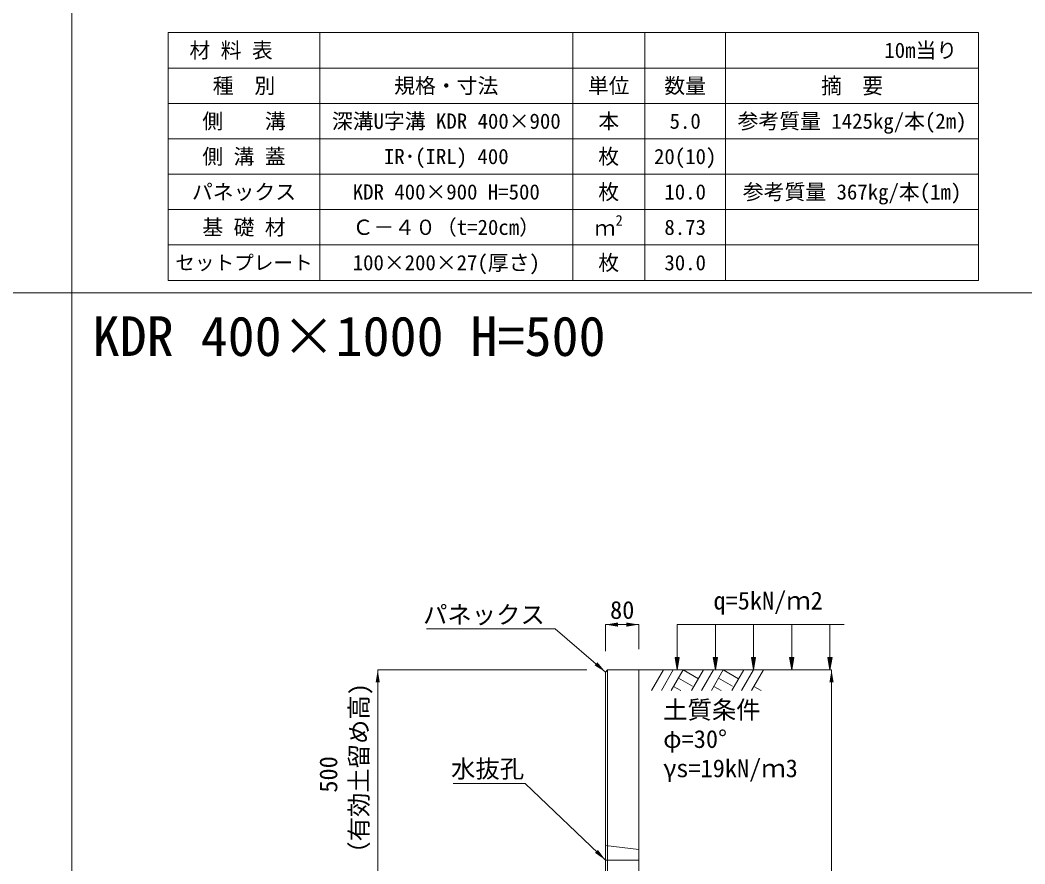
# Model space of a CAD drawing. Units: millimetres at full size. Extents: x 172874 to 217143, y 854931 to 903297.
# Drawn here: x 202619 to 205023, y 857964 to 859984 of the extents above; entities that cross this region are included whole.
import ezdxf
from ezdxf.enums import TextEntityAlignment as Align

# ---------------------------------------------------------------- set-up
doc = ezdxf.new("R2010")
doc.units = ezdxf.units.MM
doc.header["$LTSCALE"] = 20
doc.linetypes.add('DASHED', pattern=[7.5, 6, -1.5])
for name, color, linetype, lineweight in [('0_2', 7, 'Continuous', 20), ('Defpoints_3', 8, 'Continuous', 0), ('パネックスKDR', 2, 'Continuous', 13), ('図枠', 5, 'Continuous', 13), ('寸法・材料表', 7, 'Continuous', 13), ('寸法線', 7, 'Continuous', 13), ('引出線', 4, 'Continuous', 13), ('補助線', 8, 'Continuous', 13), ('ﾊｯﾁﾝｸﾞ', 7, 'Continuous', 5)]:
    doc.layers.add(name, color=color, linetype=linetype, lineweight=lineweight)
doc.layers.add('文字', color=7, linetype='Continuous')
doc.styles.add('ＭＳ ゴシック', font='')
doc.styles.add('ＭＳ Ｐゴシック', font='')
doc.styles.get('ＭＳ ゴシック').set_extended_font_data('MS Gothic')
doc.styles.get('ＭＳ Ｐゴシック').set_extended_font_data('MS PGothic')

# ---------------------------------------------------------------- blocks, each defined once
blk = doc.blocks.new('filled_arrow')
at = {"color": 0, "linetype": 'Continuous', "lineweight": -2}
blk.add_solid([(7.5, 1.25), (0, 0), (7.5, -1.25)], dxfattribs=at)

msp = doc.modelspace()

# ---------------------------------------------------------------- hatches: boundary and pattern name
at = {"layer": '寸法線'}
for points in [[(204196.31, 858458.52), (204191.31, 858428.52), (204186.31, 858458.52)], [(204287.73, 858458.52), (204282.73, 858428.52), (204277.73, 858458.52)], [(204379.14, 858458.52), (204374.14, 858428.52), (204369.14, 858458.52)], [(204470.55, 858458.52), (204465.55, 858428.52), (204460.55, 858458.52)], [(204561.93, 858458.52), (204556.93, 858428.52), (204551.93, 858458.52)]]:
    msp.add_hatch(color=256, dxfattribs=at).paths.add_polyline_path(points)

# ---------------------------------------------------------------- linework, layer by layer
at = {"layer": '0_2'}
msp.add_line((204099.9, 858428.52), (204499.9, 858428.52), dxfattribs=at)
at = {"layer": 'Defpoints_3'}
for p, q in [((202973.45, 859954.4), (204912.35, 859954.4)), ((202973.45, 859954.4), (202973.45, 859869.22)), ((203336.45, 859954.4), (203336.45, 859869.22)), ((203941.45, 859954.4), (203941.45, 859869.22)), ((204113.75, 859954.4), (204113.75, 859869.22)), ((204307.35, 859954.4), (204307.35, 859869.22)), ((204912.35, 859954.4), (204912.35, 859869.22))]:
    msp.add_line(p, q, dxfattribs=at)
at = {"layer": 'パネックスKDR'}
for p, q in [((204019.9, 858423.52), (204024.9, 858428.52)), ((204024.9, 858428.52), (204099.9, 858428.52)), ((204099.9, 858428.52), (204099.9, 856673.52)), ((204019.9, 858423.52), (204019.9, 857928.52))]:
    msp.add_line(p, q, dxfattribs=at)
at = {"layer": 'パネックスKDR', "lineweight": 5}
msp.add_line((204024.9, 858428.52), (204024.9, 857928.52), dxfattribs=at)
at = {"layer": 'パネックスKDR', "linetype": 'DASHED', "lineweight": 9}
msp.add_line((204019.9, 858008.52), (204099.9, 857998.52), dxfattribs=at)
at = {"layer": '図枠'}
for p, q in [((202742.9, 874031.02), (202742.9, 855531.02)), ((196742.9, 859331.02), (217142.9, 859331.02))]:
    msp.add_line(p, q, dxfattribs=at)
at = {"layer": '寸法・材料表'}
for p, q in [((202973.45, 859869.22), (204912.35, 859869.22)), ((202973.45, 859869.22), (202973.45, 859361.02)), ((203336.45, 859869.22), (203336.45, 859361.02)), ((203941.45, 859869.22), (203941.45, 859361.02)), ((204113.75, 859869.22), (204113.75, 859361.02)), ((204307.35, 859869.22), (204307.35, 859361.02)), ((204912.35, 859869.22), (204912.35, 859361.02)), ((202973.45, 859784.52), (204912.35, 859784.52)), ((202973.45, 859699.82), (204912.35, 859699.82)), ((202973.45, 859615.12), (204912.35, 859615.12)), ((202973.45, 859530.42), (204912.35, 859530.42)), ((202973.45, 859445.72), (204912.35, 859445.72)), ((202973.45, 859361.02), (204912.35, 859361.02))]:
    msp.add_line(p, q, dxfattribs=at)
at = {"layer": '寸法線'}
for p, q in [((204019.9, 858537.07), (204099.9, 858537.07)), ((204019.9, 858473.52), (204019.9, 858537.07)), ((204099.9, 858478.52), (204099.9, 858537.07)), ((203474.9, 857928.52), (203474.9, 858428.52)), ((203974.9, 858428.52), (203474.9, 858428.52)), ((204149.9, 858428.52), (204560.74, 858428.52)), ((204560.74, 856673.52), (204560.74, 858428.52))]:
    msp.add_line(p, q, dxfattribs=at)
at = {"layer": '寸法線', "lineweight": 9}
for p, q in [((204591.31, 858537.07), (204191.31, 858537.07)), ((204191.31, 858458.52), (204191.31, 858537.07)), ((204282.73, 858458.52), (204282.73, 858537.07)), ((204374.14, 858458.52), (204374.14, 858537.07)), ((204465.55, 858458.52), (204465.55, 858537.07)), ((204556.93, 858458.52), (204556.93, 858537.07))]:
    msp.add_line(p, q, dxfattribs=at)
for points in [[(204196.31, 858458.52), (204191.31, 858428.52), (204186.31, 858458.52)], [(204287.73, 858458.52), (204282.73, 858428.52), (204277.73, 858458.52)], [(204379.14, 858458.52), (204374.14, 858428.52), (204369.14, 858458.52)], [(204470.55, 858458.52), (204465.55, 858428.52), (204460.55, 858458.52)], [(204561.93, 858458.52), (204556.93, 858428.52), (204551.93, 858458.52)]]:
    msp.add_lwpolyline(points, close=True, dxfattribs=at)
at = {"layer": '引出線'}
for points in [[(204019.9, 858423.52), (203899.69, 858526.98), (203591.44, 858526.98)], [(204019.9, 857973.52), (203827.44, 858156.97), (203655.7, 858156.97)]]:
    msp.add_lwpolyline(points, dxfattribs=at)
at = {"layer": '補助線'}
msp.add_line((204019.9, 857973.52), (204099.9, 857973.52), dxfattribs=at)
at = {"layer": 'ﾊｯﾁﾝｸﾞ', "lineweight": 9}
for p, q in [((204158.55, 858428.51), (204129.9, 858378.89)), ((204182.17, 858428.51), (204153.52, 858378.89)), ((204205.79, 858428.51), (204177.14, 858378.89)), ((204205.79, 858428.51), (204242.36, 858407.4)), ((204254.55, 858428.51), (204225.9, 858378.89)), ((204278.17, 858428.51), (204249.52, 858378.89)), ((204301.79, 858428.51), (204273.14, 858378.89)), ((204301.79, 858428.51), (204338.36, 858407.4)), ((204350.55, 858428.51), (204321.9, 858378.89)), ((204374.17, 858428.51), (204345.52, 858378.89)), ((204397.79, 858428.51), (204369.14, 858378.89)), ((204194.37, 858408.73), (204227.78, 858389.44)), ((204290.37, 858408.73), (204323.78, 858389.44)), ((204182.95, 858388.95), (204200.36, 858378.89)), ((204278.95, 858388.95), (204296.36, 858378.89)), ((204374.95, 858388.95), (204392.36, 858378.89))]:
    msp.add_line(p, q, dxfattribs=at)

# ---------------------------------------------------------------- block references
at = {"layer": '寸法線', "xscale": 4, "yscale": 4}
msp.add_blockref('filled_arrow', (204019.9, 858537.07), dxfattribs=at)
for p, rotation in [((204099.9, 858537.07), 180), ((203474.9, 858428.52), 270), ((204560.74, 858428.52), 270)]:
    msp.add_blockref('filled_arrow', p, dxfattribs=dict(at, rotation=rotation))
at = {"layer": '引出線', "xscale": 4, "yscale": 4}
for p, rotation in [((204019.9, 858423.52), 139.3), ((204019.9, 857973.52), 136.4)]:
    msp.add_blockref('filled_arrow', p, dxfattribs=dict(at, rotation=rotation))

# ---------------------------------------------------------------- texts
at = {"layer": '寸法・材料表', "style": 'ＭＳ ゴシック'}
msp.add_text('\u3000材 料 表', height=36.55, dxfattribs=at).set_placement((202974.61, 859911.81), align=Align.MIDDLE_LEFT)
msp.add_text('10m当り\u3000', height=36.55, dxfattribs=at).set_placement((204911.19, 859911.81), align=Align.MIDDLE_RIGHT)
for s, height, p in [('種\u3000別', 36.55, (203154.95, 859826.87)), ('規格・寸法', 36.55, (203638.95, 859826.87)), ('単位', 36.55, (204027.6, 859826.87)), ('数量', 36.55, (204210.55, 859826.87)), ('側\u3000\u3000溝', 36.55, (203154.95, 859742.17)), ('深溝U字溝 KDR 400×900', 36.55, (203638.95, 859742.17)), ('本', 36.55, (204027.6, 859742.17)), ('5.0', 36.55, (204210.55, 859742.17)), ('参考質量 1425kg/本(2m)', 36.55, (204609.85, 859742.17)), ('側 溝 蓋', 36.55, (203154.95, 859657.47)), ('IR･(IRL) 400', 36.55, (203638.95, 859657.47)), ('枚', 36.55, (204027.6, 859657.47)), ('20(10)', 36.55, (204210.55, 859657.47)), ('パネックス', 36.55, (203154.95, 859572.77)), ('KDR 400×900 H=500', 36.55, (203638.95, 859572.77)), ('枚', 36.55, (204027.6, 859572.77)), ('10.0', 36.55, (204210.55, 859572.77)), ('参考質量 367kg/本(1m)', 36.55, (204609.85, 859572.77)), ('基 礎 材', 36.55, (203154.95, 859488.07)), ('Ｃ－４０（t=20cm）', 36.55, (203638.95, 859488.07)), ('8.73', 36.55, (204210.55, 859488.07)), ('セットプレート', 34.46, (203154.95, 859403.37)), ('100×200×27(厚さ)', 36.55, (203638.95, 859403.37)), ('枚', 36.55, (204027.6, 859403.37)), ('30.0', 36.55, (204210.55, 859403.37))]:
    msp.add_text(s, height=height, dxfattribs=at).set_placement(p, align=Align.MIDDLE_CENTER)
at = {"layer": '寸法・材料表', "style": 'ＭＳ Ｐゴシック', "width": 0.95}
msp.add_text('摘\u3000要', height=38.1, dxfattribs=at).set_placement((204609.85, 859826.87), align=Align.MIDDLE_CENTER)
at = {"layer": '寸法・材料表', "style": 'ＭＳ ゴシック'}
for s, height, p in [('2', 25.59, (204043.8, 859484.1)), ('ｍ', 36.55, (203993.95, 859457.15))]:
    msp.add_text(s, height=height, dxfattribs=at).set_placement(p, align=Align.BOTTOM_LEFT)
at = {"layer": '寸法線', "style": 'ＭＳ ゴシック'}
msp.add_text('80', height=42.72, dxfattribs=at).set_placement((204059.9, 858572.07), align=Align.MIDDLE_CENTER)
for s, p in [('（有効土留め高)', (203464.1, 857959.99)), ('500', (203390.98, 858134.81))]:
    msp.add_text(s, height=42.72, rotation=90, dxfattribs=at).set_placement(p, align=Align.BOTTOM_LEFT)
for s, p in [('土質条件', (204157.86, 858354.53)), ('φ=30°', (204157.86, 858284.53)), ('γs=19kN/ｍ3', (204157.86, 858214.53))]:
    msp.add_text(s, height=42.72, dxfattribs=at).set_placement(p, align=Align.TOP_LEFT)
at = {"layer": '引出線', "style": 'ＭＳ ゴシック'}
for s, p in [('パネックス', (203874.69, 858582.12)), ('水抜孔', (203825.19, 858213.25))]:
    msp.add_text(s, height=42.72, dxfattribs=at).set_placement(p, align=Align.TOP_RIGHT)
at = {"layer": '文字', "style": 'ＭＳ ゴシック'}
for s, height, p in [('KDR 400×1000 H=500', 94.94, (202792.9, 859151.52)), ('q=5kN/ｍ2', 42.72, (204278.2, 858560.34))]:
    msp.add_text(s, height=height, dxfattribs=at).set_placement(p, align=Align.BOTTOM_LEFT)

doc.saveas('drawing.dxf')
